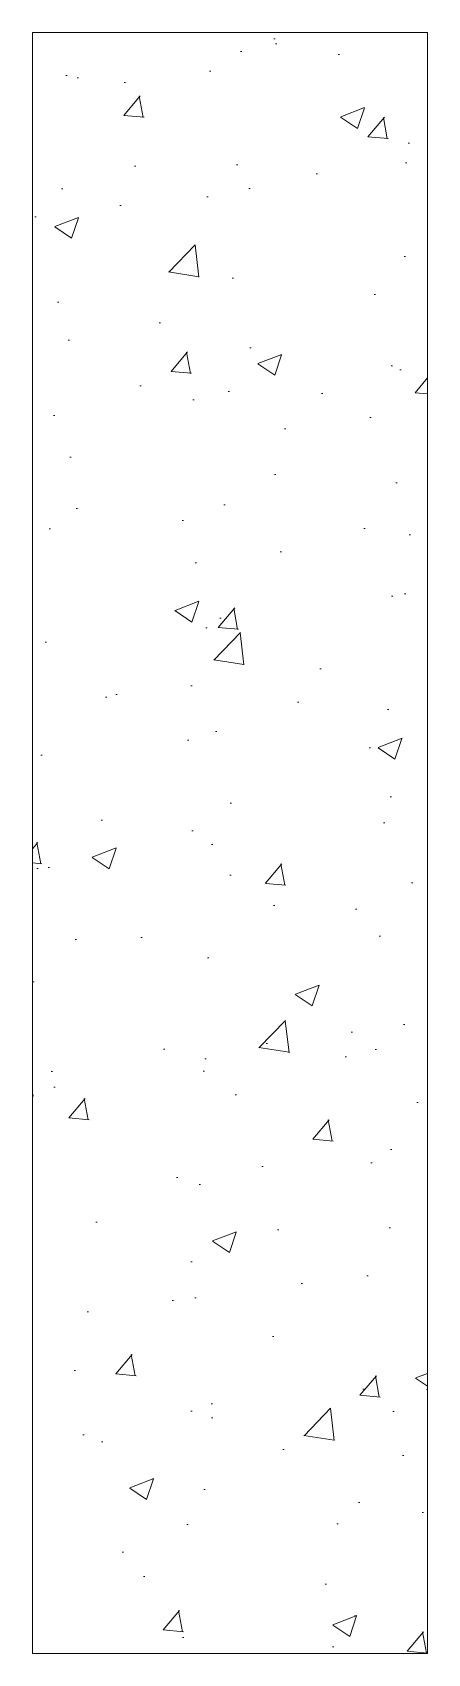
# Model space of a CAD drawing. Header units: millimetres. Extents: x 2336463 to 2579121, y 595385 to 778077.
# Drawn here: x 2451634 to 2451929, y 699930 to 701140 of the extents above; entities that cross this region are included whole.
import ezdxf

# ---------------------------------------------------------------- set-up
doc = ezdxf.new("R2010")
doc.units = ezdxf.units.MM
doc.header["$MEASUREMENT"] = 0
doc.layers.add('сит план_Ном._пера__1', color=7, linetype='Continuous', lineweight=13)

msp = doc.modelspace()

# ---------------------------------------------------------------- hatches: boundary and pattern name
at = {"layer": 'сит план_Ном._пера__1', "linetype": 'Continuous', "lineweight": 13}
h = msp.add_hatch(dxfattribs=at)
h.set_pattern_fill('AR_CONC', style=0, pattern_type=2)
h.set_pattern_definition([(50, (2086872.01, 585813.69), (-182.18467, 15.939086), [19.05, -209.55]), (355, (2086872.01, 585813.69), (-35.24342, 191.056845), [15.24, -167.64058]), (100.451445, (2086887.2, 585812.36), (146.94125, 175.11775), [16.19001, -178.090245]), (46.1842, (2086872.01, 585864.49), (-271.07904, 42.04233), [28.575, -314.325]), (96.63556, (2086894.6, 585860.98), (237.40413, 247.42612), [24.28502, -267.1356]), (351.18415, (2086872.01, 585864.49), (237.40413, 247.42612), [22.85997, -251.45973]), (21, (2086897.41, 585851.79), (-151.61439, 102.2652), [19.05, -209.55]), (326, (2086897.41, 585851.79), (61.80203, 184.18797), [15.24, -167.64]), (71.451445, (2086910.05, 585843.26), (213.41642, 81.92277), [16.19001, -178.08994]), (37.5, (2086872.015, 585813.686), (3.088603, 84.555039), [0, -165.608, 0, -170.18, 0, -168.275]), (7.5, (2086872.015, 585813.69), (66.819663, 100.180575), [0, -97.028, 0, -161.798, 0, -64.135]), (327.5, (2086815.37, 585813.686), (-135.590595, 5.728744), [0, -63.5, 0, -198.12, 0, -262.89]), (317.5, (2086789.97, 585813.69), (148.12918, 25.42649), [0, -82.55, 0, -131.572, 0, -186.69])])
h.paths.add_polyline_path([(2451634, 701140.5), (2451929, 701140.5), (2451929, 699930.5), (2451634, 699930.5)])

# ---------------------------------------------------------------- linework, layer by layer
at = {"layer": 'сит план_Ном._пера__1', "color": 7, "linetype": 'Continuous', "lineweight": 13, "flags": 128}
msp.add_lwpolyline([(2451634, 701140.5), (2451929, 701140.5), (2451929, 699930.5), (2451634, 699930.5)], close=True, dxfattribs=at)

doc.saveas('drawing.dxf')
